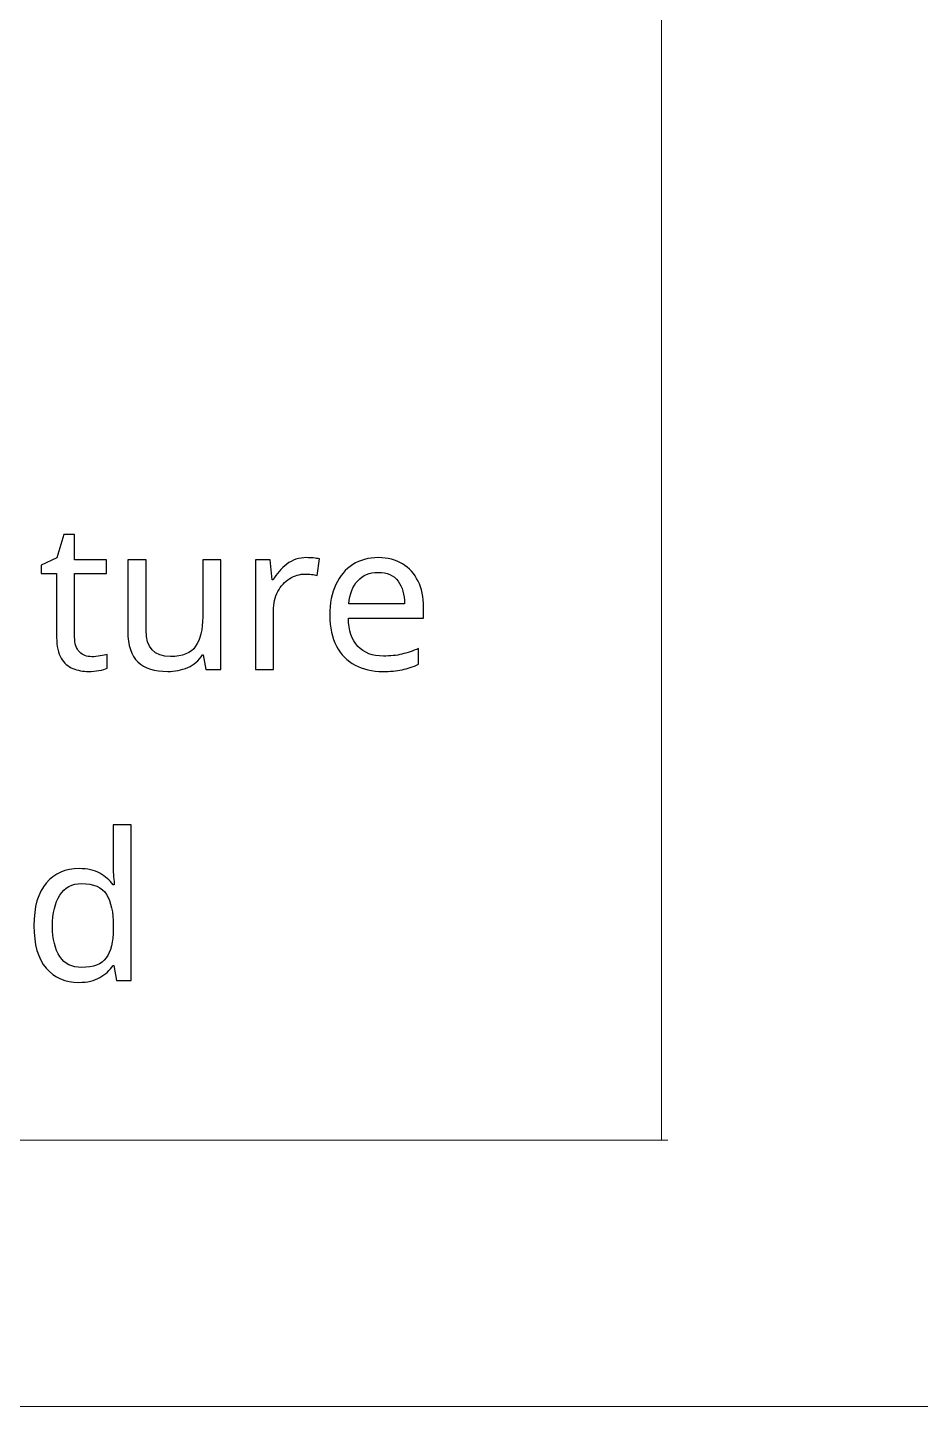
# Model space of a CAD drawing. Header units: inches. Extents: x -6.7 to 20.3, y -5.6 to 12.6.
# Drawn here: x 0.572 to 1.056, y -5.561 to -4.812 of the extents above; entities that cross this region are included whole.
import ezdxf

# ---------------------------------------------------------------- set-up
doc = ezdxf.new("R2010")
doc.units = ezdxf.units.IN
doc.header["$MEASUREMENT"] = 0
doc.layers.add('Layer 1', color=7, linetype='Continuous')

msp = doc.modelspace()

# ---------------------------------------------------------------- linework, layer by layer
at = {"layer": 'Layer 1', "color": 252, "lineweight": 18}
msp.add_lwpolyline([(-6.24823, -5.56073), (6.35019, -5.56073), (6.35019, -1.78392), (-6.24823, -1.78392), (-6.24823, -5.56073)], close=True, dxfattribs=at)
at = {"layer": 'Layer 1', "color": 250, "lineweight": 18}
for points, knots in [([(0.9158, -5.41618), (0.9158, -5.41618), (0.9158, -5.41205), (0.9158, -5.41205), (0.9158, -5.41205), (0.9158, -4.76649), (0.9158, -4.76649), (0.9158, -4.76649), (0.9158, -4.12094), (0.9158, -4.12094), (0.9158, -4.12094), (0.9158, -3.47538), (0.9158, -3.47538), (0.9158, -3.47538), (0.9158, -2.82983), (0.9158, -2.82983), (0.9158, -2.82983), (0.9158, -2.8257), (0.9158, -2.8257)], [0, 0, 0, 0, 0.166667, 0.166667, 0.166667, 0.333333, 0.333333, 0.333333, 0.5, 0.5, 0.5, 0.666667, 0.666667, 0.666667, 0.833333, 0.833333, 0.833333, 1, 1, 1, 1]), ([(-3.1672, -5.41618), (-3.1672, -5.41618), (-3.16418, -5.41618), (-3.16418, -5.41618), (-3.16418, -5.41618), (-1.12396, -5.41618), (-1.12396, -5.41618), (-1.12396, -5.41618), (0.91626, -5.41618), (0.91626, -5.41618), (0.91626, -5.41618), (0.91927, -5.41618), (0.91927, -5.41618)], [0, 0, 0, 0, 0.25, 0.25, 0.25, 0.5, 0.5, 0.5, 0.75, 0.75, 0.75, 1, 1, 1, 1])]:
    msp.add_open_spline(points, degree=3, knots=knots, dxfattribs=at)
at = {"layer": 'Layer 1', "color": 250}
for points, knots in [([(0.6064, -5.15378), (0.60788, -5.15378), (0.6094, -5.15365), (0.61096, -5.15339), (0.61251, -5.15314), (0.61377, -5.15286), (0.61473, -5.15256), (0.61473, -5.15256), (0.61473, -5.16001), (0.61473, -5.16001), (0.6137, -5.16052), (0.61222, -5.16095), (0.61029, -5.16128), (0.60836, -5.16162), (0.60651, -5.16178), (0.60473, -5.16178), (0.60162, -5.16178), (0.59875, -5.16125), (0.59612, -5.16017), (0.59349, -5.1591), (0.59136, -5.15723), (0.58973, -5.15456), (0.5881, -5.15189), (0.58729, -5.14815), (0.58729, -5.14334), (0.58729, -5.14334), (0.58729, -5.10867), (0.58729, -5.10867), (0.58729, -5.10867), (0.57885, -5.10867), (0.57885, -5.10867), (0.57885, -5.10867), (0.57885, -5.10401), (0.57885, -5.10401), (0.57885, -5.10401), (0.5874, -5.10012), (0.5874, -5.10012), (0.5874, -5.10012), (0.59129, -5.08745), (0.59129, -5.08745), (0.59129, -5.08745), (0.59707, -5.08745), (0.59707, -5.08745), (0.59707, -5.08745), (0.59707, -5.10112), (0.59707, -5.10112), (0.59707, -5.10112), (0.61429, -5.10112), (0.61429, -5.10112), (0.61429, -5.10112), (0.61429, -5.10867), (0.61429, -5.10867), (0.61429, -5.10867), (0.59707, -5.10867), (0.59707, -5.10867), (0.59707, -5.10867), (0.59707, -5.14312), (0.59707, -5.14312), (0.59707, -5.14675), (0.59794, -5.14943), (0.59968, -5.15117), (0.60142, -5.15291), (0.60366, -5.15378), (0.6064, -5.15378)], [0, 0, 0, 0, 0.047619, 0.047619, 0.047619, 0.095238, 0.095238, 0.095238, 0.142857, 0.142857, 0.142857, 0.190476, 0.190476, 0.190476, 0.238095, 0.238095, 0.238095, 0.285714, 0.285714, 0.285714, 0.333333, 0.333333, 0.333333, 0.380952, 0.380952, 0.380952, 0.428571, 0.428571, 0.428571, 0.47619, 0.47619, 0.47619, 0.52381, 0.52381, 0.52381, 0.571429, 0.571429, 0.571429, 0.619048, 0.619048, 0.619048, 0.666667, 0.666667, 0.666667, 0.714286, 0.714286, 0.714286, 0.761905, 0.761905, 0.761905, 0.809524, 0.809524, 0.809524, 0.857143, 0.857143, 0.857143, 0.904762, 0.904762, 0.904762, 0.952381, 0.952381, 0.952381, 1, 1, 1, 1]), ([(0.6764, -5.10112), (0.6764, -5.10112), (0.6764, -5.16067), (0.6764, -5.16067), (0.6764, -5.16067), (0.6684, -5.16067), (0.6684, -5.16067), (0.6684, -5.16067), (0.66695, -5.15278), (0.66695, -5.15278), (0.66695, -5.15278), (0.66651, -5.15278), (0.66651, -5.15278), (0.66458, -5.15589), (0.66192, -5.15817), (0.65851, -5.15962), (0.6551, -5.16106), (0.65147, -5.16178), (0.64762, -5.16178), (0.64044, -5.16178), (0.63503, -5.16006), (0.6314, -5.15662), (0.62777, -5.15317), (0.62596, -5.14767), (0.62596, -5.14012), (0.62596, -5.14012), (0.62596, -5.10112), (0.62596, -5.10112), (0.62596, -5.10112), (0.63584, -5.10112), (0.63584, -5.10112), (0.63584, -5.10112), (0.63584, -5.13945), (0.63584, -5.13945), (0.63584, -5.14893), (0.64025, -5.15367), (0.64907, -5.15367), (0.65566, -5.15367), (0.66023, -5.15182), (0.66279, -5.14812), (0.66534, -5.14441), (0.66662, -5.13908), (0.66662, -5.13212), (0.66662, -5.13212), (0.66662, -5.10112), (0.66662, -5.10112), (0.66662, -5.10112), (0.6764, -5.10112), (0.6764, -5.10112)], [0, 0, 0, 0, 0.0625, 0.0625, 0.0625, 0.125, 0.125, 0.125, 0.1875, 0.1875, 0.1875, 0.25, 0.25, 0.25, 0.3125, 0.3125, 0.3125, 0.375, 0.375, 0.375, 0.4375, 0.4375, 0.4375, 0.5, 0.5, 0.5, 0.5625, 0.5625, 0.5625, 0.625, 0.625, 0.625, 0.6875, 0.6875, 0.6875, 0.75, 0.75, 0.75, 0.8125, 0.8125, 0.8125, 0.875, 0.875, 0.875, 0.9375, 0.9375, 0.9375, 1, 1, 1, 1]), ([(0.72306, -5.10001), (0.72418, -5.10001), (0.72538, -5.10006), (0.72668, -5.10017), (0.72797, -5.10028), (0.7291, -5.10045), (0.73006, -5.10067), (0.73006, -5.10067), (0.72884, -5.10967), (0.72884, -5.10967), (0.72788, -5.10945), (0.72682, -5.10927), (0.72568, -5.10912), (0.72453, -5.10897), (0.72343, -5.1089), (0.7224, -5.1089), (0.71936, -5.1089), (0.71651, -5.10973), (0.71384, -5.1114), (0.71118, -5.11306), (0.70905, -5.1154), (0.70745, -5.1184), (0.70586, -5.1214), (0.70506, -5.1249), (0.70506, -5.1289), (0.70506, -5.1289), (0.70506, -5.16067), (0.70506, -5.16067), (0.70506, -5.16067), (0.69529, -5.16067), (0.69529, -5.16067), (0.69529, -5.16067), (0.69529, -5.10112), (0.69529, -5.10112), (0.69529, -5.10112), (0.70329, -5.10112), (0.70329, -5.10112), (0.70329, -5.10112), (0.7044, -5.11201), (0.7044, -5.11201), (0.7044, -5.11201), (0.70484, -5.11201), (0.70484, -5.11201), (0.70677, -5.10875), (0.70925, -5.10593), (0.71229, -5.10356), (0.71532, -5.10119), (0.71892, -5.10001), (0.72306, -5.10001)], [0, 0, 0, 0, 0.0625, 0.0625, 0.0625, 0.125, 0.125, 0.125, 0.1875, 0.1875, 0.1875, 0.25, 0.25, 0.25, 0.3125, 0.3125, 0.3125, 0.375, 0.375, 0.375, 0.4375, 0.4375, 0.4375, 0.5, 0.5, 0.5, 0.5625, 0.5625, 0.5625, 0.625, 0.625, 0.625, 0.6875, 0.6875, 0.6875, 0.75, 0.75, 0.75, 0.8125, 0.8125, 0.8125, 0.875, 0.875, 0.875, 0.9375, 0.9375, 0.9375, 1, 1, 1, 1]), ([(0.76195, -5.10001), (0.76706, -5.10001), (0.77145, -5.10112), (0.77512, -5.10334), (0.77878, -5.10556), (0.7816, -5.10869), (0.78356, -5.11273), (0.78553, -5.11677), (0.78651, -5.12149), (0.78651, -5.1269), (0.78651, -5.1269), (0.78651, -5.13278), (0.78651, -5.13278), (0.78651, -5.13278), (0.74573, -5.13278), (0.74573, -5.13278), (0.74588, -5.13952), (0.7476, -5.14465), (0.7509, -5.14817), (0.75419, -5.15169), (0.7588, -5.15345), (0.76473, -5.15345), (0.76851, -5.15345), (0.77186, -5.1531), (0.77478, -5.15239), (0.77771, -5.15169), (0.78073, -5.15067), (0.78384, -5.14934), (0.78384, -5.14934), (0.78384, -5.15789), (0.78384, -5.15789), (0.7808, -5.15923), (0.7778, -5.16021), (0.77484, -5.16084), (0.77188, -5.16147), (0.76836, -5.16178), (0.76428, -5.16178), (0.75866, -5.16178), (0.75367, -5.16064), (0.74934, -5.15834), (0.74501, -5.15604), (0.74164, -5.15262), (0.73923, -5.14806), (0.73682, -5.14351), (0.73562, -5.13793), (0.73562, -5.13134), (0.73562, -5.12482), (0.73671, -5.11923), (0.7389, -5.11456), (0.74108, -5.1099), (0.74416, -5.1063), (0.74812, -5.10378), (0.75208, -5.10127), (0.75669, -5.10001), (0.76195, -5.10001)], [0, 0, 0, 0, 0.055556, 0.055556, 0.055556, 0.111111, 0.111111, 0.111111, 0.166667, 0.166667, 0.166667, 0.222222, 0.222222, 0.222222, 0.277778, 0.277778, 0.277778, 0.333333, 0.333333, 0.333333, 0.388889, 0.388889, 0.388889, 0.444444, 0.444444, 0.444444, 0.5, 0.5, 0.5, 0.555556, 0.555556, 0.555556, 0.611111, 0.611111, 0.611111, 0.666667, 0.666667, 0.666667, 0.722222, 0.722222, 0.722222, 0.777778, 0.777778, 0.777778, 0.833333, 0.833333, 0.833333, 0.888889, 0.888889, 0.888889, 0.944444, 0.944444, 0.944444, 1, 1, 1, 1]), ([(0.76184, -5.10801), (0.75717, -5.10801), (0.75349, -5.10951), (0.75079, -5.11251), (0.74808, -5.11551), (0.74647, -5.11967), (0.74595, -5.12501), (0.74595, -5.12501), (0.77628, -5.12501), (0.77628, -5.12501), (0.77621, -5.11997), (0.77503, -5.11588), (0.77273, -5.11273), (0.77043, -5.10958), (0.7668, -5.10801), (0.76184, -5.10801)], [0, 0, 0, 0, 0.2, 0.2, 0.2, 0.4, 0.4, 0.4, 0.6, 0.6, 0.6, 0.8, 0.8, 0.8, 1, 1, 1, 1]), ([(0.5994, -5.33056), (0.59199, -5.33056), (0.58606, -5.32799), (0.58162, -5.32284), (0.57718, -5.31769), (0.57495, -5.31001), (0.57495, -5.29979), (0.57495, -5.28956), (0.57719, -5.28184), (0.58168, -5.27662), (0.58616, -5.2714), (0.5921, -5.26879), (0.59951, -5.26879), (0.6041, -5.26879), (0.60786, -5.26964), (0.61079, -5.27134), (0.61371, -5.27305), (0.6161, -5.27512), (0.61795, -5.27756), (0.61795, -5.27756), (0.61862, -5.27756), (0.61862, -5.27756), (0.61855, -5.2766), (0.61842, -5.27518), (0.61823, -5.27329), (0.61805, -5.2714), (0.61795, -5.2699), (0.61795, -5.26879), (0.61795, -5.26879), (0.61795, -5.24501), (0.61795, -5.24501), (0.61795, -5.24501), (0.62773, -5.24501), (0.62773, -5.24501), (0.62773, -5.24501), (0.62773, -5.32945), (0.62773, -5.32945), (0.62773, -5.32945), (0.61984, -5.32945), (0.61984, -5.32945), (0.61984, -5.32945), (0.6184, -5.32145), (0.6184, -5.32145), (0.6184, -5.32145), (0.61795, -5.32145), (0.61795, -5.32145), (0.61618, -5.32397), (0.61381, -5.32612), (0.61084, -5.3279), (0.60788, -5.32967), (0.60406, -5.33056), (0.5994, -5.33056)], [0, 0, 0, 0, 0.058824, 0.058824, 0.058824, 0.117647, 0.117647, 0.117647, 0.176471, 0.176471, 0.176471, 0.235294, 0.235294, 0.235294, 0.294118, 0.294118, 0.294118, 0.352941, 0.352941, 0.352941, 0.411765, 0.411765, 0.411765, 0.470588, 0.470588, 0.470588, 0.529412, 0.529412, 0.529412, 0.588235, 0.588235, 0.588235, 0.647059, 0.647059, 0.647059, 0.705882, 0.705882, 0.705882, 0.764706, 0.764706, 0.764706, 0.823529, 0.823529, 0.823529, 0.882353, 0.882353, 0.882353, 0.941176, 0.941176, 0.941176, 1, 1, 1, 1]), ([(0.60095, -5.32245), (0.60725, -5.32245), (0.61168, -5.32073), (0.61423, -5.31729), (0.61679, -5.31384), (0.61806, -5.30864), (0.61806, -5.30167), (0.61806, -5.30167), (0.61806, -5.2999), (0.61806, -5.2999), (0.61806, -5.29249), (0.61684, -5.2868), (0.6144, -5.28284), (0.61195, -5.27888), (0.60743, -5.2769), (0.60084, -5.2769), (0.59558, -5.2769), (0.59164, -5.27899), (0.58901, -5.28318), (0.58638, -5.28736), (0.58506, -5.29297), (0.58506, -5.30001), (0.58506, -5.30712), (0.58638, -5.31264), (0.58901, -5.31656), (0.59164, -5.32049), (0.59562, -5.32245), (0.60095, -5.32245)], [0, 0, 0, 0, 0.111111, 0.111111, 0.111111, 0.222222, 0.222222, 0.222222, 0.333333, 0.333333, 0.333333, 0.444444, 0.444444, 0.444444, 0.555556, 0.555556, 0.555556, 0.666667, 0.666667, 0.666667, 0.777778, 0.777778, 0.777778, 0.888889, 0.888889, 0.888889, 1, 1, 1, 1])]:
    msp.add_open_spline(points, degree=3, knots=knots, dxfattribs=at)

doc.saveas('drawing.dxf')
